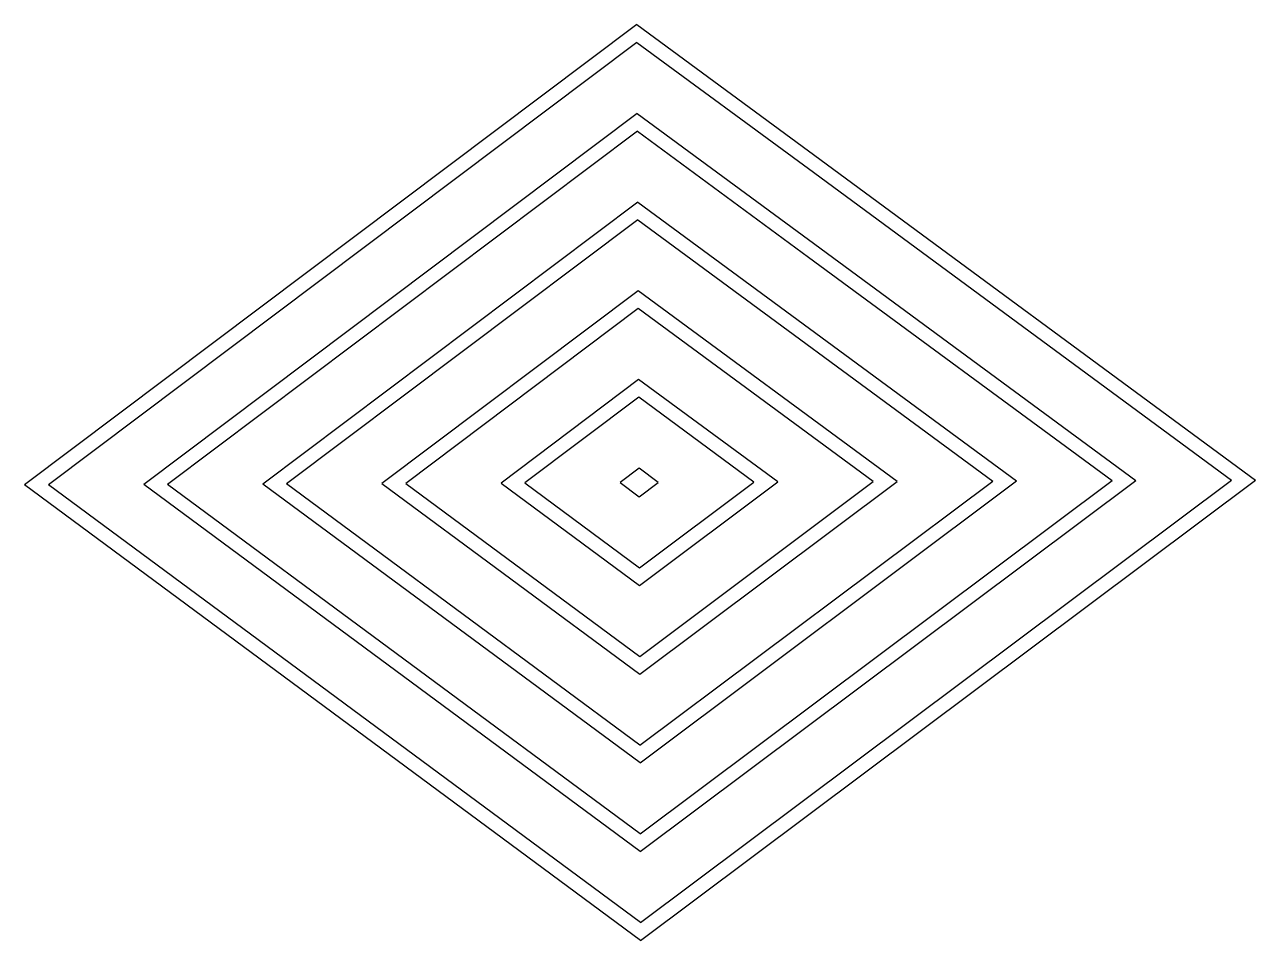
# Model space of a CAD drawing. Extents: x -9.58 to -0.93, y 12.47 to 18.9.
import ezdxf

# ---------------------------------------------------------------- set-up
doc = ezdxf.new("R2010")
doc.units = 0
doc.header["$MEASUREMENT"] = 0
doc.layers.add('FINA', color=1, linetype='CONTINUOUS')

msp = doc.modelspace()

# ---------------------------------------------------------------- linework, layer by layer
at = {"layer": 'FINA'}
for p, q in [((-5.277, 18.9038), (-9.5771, 15.6706)), ((-5.277, 18.9038), (-4.0722, 18.0166)), ((-5.2764, 18.7791), (-9.4099, 15.6713)), ((-5.2764, 18.7791), (-4.0722, 17.8924)), ((-5.2739, 18.2805), (-8.7407, 15.674)), ((-5.2739, 18.2805), (-4.0722, 17.3957)), ((-5.2733, 18.1559), (-8.5734, 15.6746)), ((-5.2733, 18.1559), (-4.0722, 17.2715)), ((-4.0722, 18.0166), (-0.9332, 15.7052)), ((-4.0722, 17.8924), (-1.1009, 15.7045)), ((-5.2708, 17.6573), (-7.9042, 15.6773)), ((-5.2708, 17.6573), (-2.6106, 15.6985)), ((-5.2702, 17.5327), (-7.7369, 15.678)), ((-5.2702, 17.5327), (-2.7783, 15.6978)), ((-4.0722, 17.3957), (-1.7719, 15.7018)), ((-4.0722, 17.2715), (-1.9396, 15.7012)), ((-5.2513, 12.472), (-9.5771, 15.6706)), ((-5.2517, 12.5966), (-9.4099, 15.6713)), ((-5.2532, 13.0952), (-8.7407, 15.674)), ((-5.2536, 13.2198), (-8.5734, 15.6746)), ((-5.2551, 13.7184), (-7.9042, 15.6773)), ((-5.2554, 13.8431), (-7.7369, 15.678)), ((-5.2554, 13.8431), (-2.7783, 15.6978)), ((-5.2551, 13.7184), (-2.6106, 15.6985)), ((-5.2536, 13.2198), (-1.9396, 15.7012)), ((-5.2532, 13.0952), (-1.7719, 15.7018)), ((-5.2517, 12.5966), (-1.1009, 15.7045)), ((-5.2513, 12.472), (-0.9332, 15.7052))]:
    msp.add_line(p, q, dxfattribs=at)
for points in [[(-5.2569, 14.3416), (-3.4493, 15.6951), (-5.2677, 17.0341), (-7.0678, 15.6807)], [(-5.2573, 14.4663), (-3.617, 15.6945), (-5.2671, 16.9095), (-6.9005, 15.6813)], [(-5.2588, 14.9649), (-4.288, 15.6918), (-5.2646, 16.4109), (-6.2313, 15.684)], [(-5.2592, 15.0895), (-4.4557, 15.6911), (-5.264, 16.2862), (-6.064, 15.6847)], [(-5.2607, 15.5881), (-5.1267, 15.6884), (-5.2615, 15.7877), (-5.3949, 15.6873)]]:
    msp.add_lwpolyline(points, close=True, dxfattribs=at)

doc.saveas('drawing.dxf')
